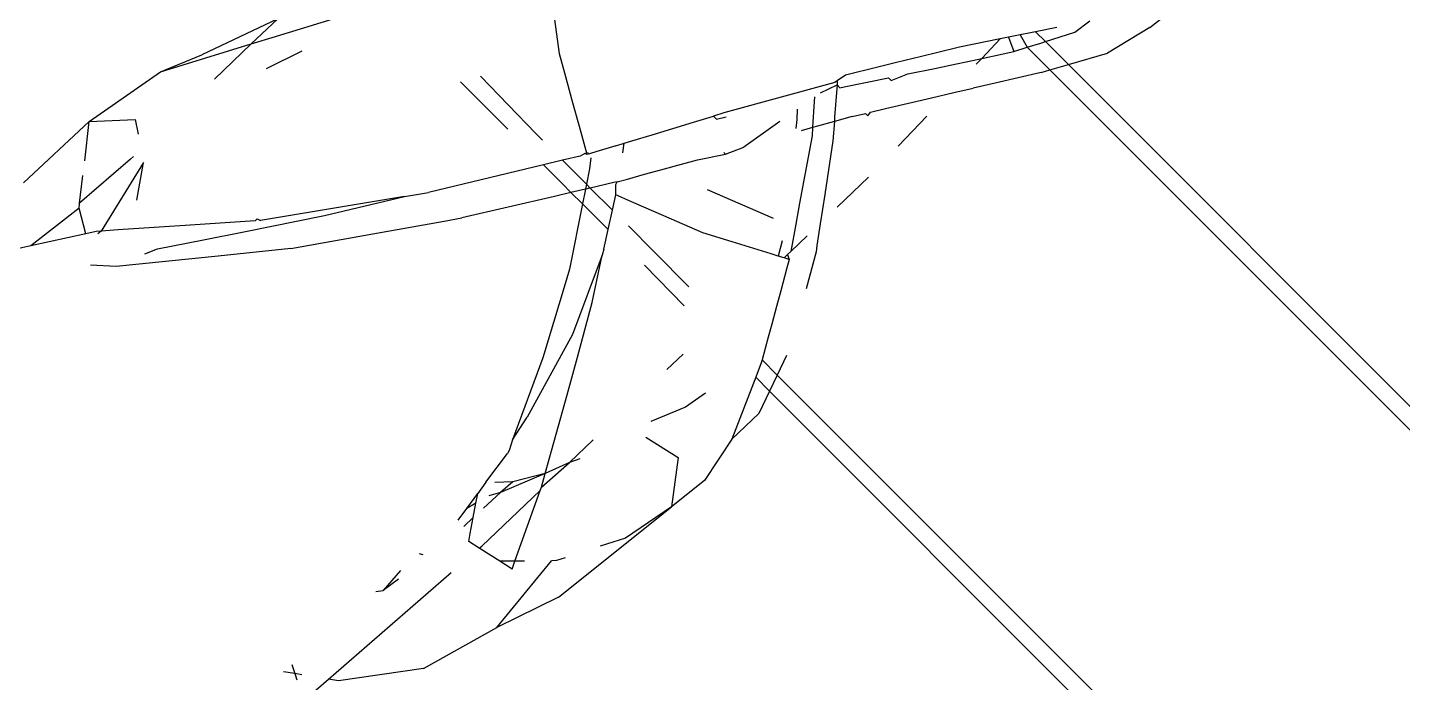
# Model space of a CAD drawing. Header units: inches. Extents: x 3324238 to 135265466, y -1036581 to 20094598.
# Drawn here: x 3354737.682 to 3354738.317, y -519090.368 to -519090.066 of the extents above; entities that cross this region are included whole.
import ezdxf

# ---------------------------------------------------------------- set-up
doc = ezdxf.new("R2010")
doc.units = ezdxf.units.IN
doc.header["$MEASUREMENT"] = 0

msp = doc.modelspace()

# ---------------------------------------------------------------- linework, layer by layer
for p, q in [((3354737.92765, -519090.07814, 0.00267), (3354737.92138, -519090.03015, 0.00267)), ((3354737.79511, -519090.07063, 0.00267), (3354737.84595, -519090.055, 0.00267)), ((3354738.19999, -519090.06603, 0.00267), (3354738.21814, -519090.05177, 0.00267)), ((3354737.79771, -519090.06197, 0.00267), (3354737.76269, -519090.0786, 0.00267)), ((3354737.79771, -519090.06197, 0.00267), (3354737.78555, -519090.07356, 0.00267)), ((3354738.16546, -519090.06814, 0.00267), (3354738.17237, -519090.06295, 0.00267)), ((3354738.14023, -519090.06939, 0.00267), (3354738.13492, -519090.07047, 0.00267)), ((3354738.14503, -519090.06841, 0.00267), (3354738.14023, -519090.06939, 0.00267)), ((3354738.14023, -519090.06939, 0.00267), (3354738.14353, -519090.07511, 0.00267)), ((3354738.14733, -519090.06794, 0.00267), (3354738.14503, -519090.06841, 0.00267)), ((3354738.15717, -519090.06594, 0.00267), (3354738.14733, -519090.06794, 0.00267)), ((3354738.15185, -519090.07246, 0.00267), (3354738.14733, -519090.06794, 0.00267)), ((3354738.15185, -519090.07246, 0.00267), (3354738.16546, -519090.06814, 0.00267)), ((3354738.19999, -519090.06603, 0.00267), (3354738.18056, -519090.07782, 0.00267)), ((3354737.7436, -519090.08642, 0.00267), (3354737.78555, -519090.07356, 0.00267)), ((3354737.78555, -519090.07356, 0.00267), (3354737.76854, -519090.08977, 0.00267)), ((3354737.78555, -519090.07356, 0.00267), (3354737.79511, -519090.07063, 0.00267)), ((3354738.11224, -519090.07509, 0.00267), (3354738.10217, -519090.07753, 0.00267)), ((3354738.13102, -519090.07127, 0.00267), (3354738.11224, -519090.07509, 0.00267)), ((3354738.12247, -519090.08024, 0.00267), (3354738.13102, -519090.07127, 0.00267)), ((3354738.13492, -519090.07047, 0.00267), (3354738.13102, -519090.07127, 0.00267)), ((3354738.13492, -519090.07047, 0.00267), (3354738.13724, -519090.07711, 0.00267)), ((3354738.13724, -519090.07711, 0.00267), (3354738.14353, -519090.07511, 0.00267)), ((3354738.14353, -519090.07511, 0.00267), (3354738.14975, -519090.07313, 0.00267)), ((3354738.15398, -519090.08556, 0.00267), (3354738.14353, -519090.07511, 0.00267)), ((3354738.14975, -519090.07313, 0.00267), (3354738.15185, -519090.07246, 0.00267)), ((3354738.16248, -519090.08309, 0.00267), (3354738.15185, -519090.07246, 0.00267)), ((3354737.7436, -519090.08642, 0.00267), (3354737.76269, -519090.0786, 0.00267)), ((3354737.79257, -519090.0849, 0.00267), (3354737.80893, -519090.07675, 0.00267)), ((3354737.9301, -519090.08698, 0.00267), (3354737.92765, -519090.07814, 0.00267)), ((3354738.08323, -519090.08215, 0.00267), (3354738.07462, -519090.08425, 0.00267)), ((3354738.09466, -519090.07936, 0.00267), (3354738.08323, -519090.08215, 0.00267)), ((3354738.10217, -519090.07753, 0.00267), (3354738.09466, -519090.07936, 0.00267)), ((3354738.10792, -519090.08332, 0.00267), (3354738.11828, -519090.08113, 0.00267)), ((3354738.11828, -519090.08113, 0.00267), (3354738.12247, -519090.08024, 0.00267)), ((3354738.11999, -519090.08284, 0.00267), (3354738.12247, -519090.08024, 0.00267)), ((3354738.12247, -519090.08024, 0.00267), (3354738.13724, -519090.07711, 0.00267)), ((3354738.16248, -519090.08309, 0.00267), (3354738.18056, -519090.07782, 0.00267)), ((3354737.71082, -519090.1093, 0.00267), (3354737.7436, -519090.08642, 0.00267)), ((3354737.89124, -519090.08843, 0.00267), (3354737.91685, -519090.11481, 0.00267)), ((3354737.93391, -519090.1007, 0.00267), (3354737.9301, -519090.08698, 0.00267)), ((3354738.05964, -519090.0879, 0.00267), (3354738.05587, -519090.09057, 0.00267)), ((3354738.05898, -519090.09329, 0.00267), (3354738.07951, -519090.08914, 0.00267)), ((3354738.07462, -519090.08425, 0.00267), (3354738.05964, -519090.0879, 0.00267)), ((3354738.07951, -519090.08914, 0.00267), (3354738.08078, -519090.09041, 0.00267)), ((3354738.08078, -519090.09041, 0.00267), (3354738.08838, -519090.08734, 0.00267)), ((3354738.08838, -519090.08734, 0.00267), (3354738.10083, -519090.08482, 0.00267)), ((3354738.10083, -519090.08482, 0.00267), (3354738.10792, -519090.08332, 0.00267)), ((3354738.14988, -519090.08676, 0.00267), (3354738.12876, -519090.0916, 0.00267)), ((3354738.14988, -519090.08676, 0.00267), (3354738.15398, -519090.08556, 0.00267)), ((3354738.15398, -519090.08556, 0.00267), (3354738.16034, -519090.08371, 0.00267)), ((3354739.41333, -519091.34456, 0.00267), (3354738.15398, -519090.08556, 0.00267)), ((3354738.16034, -519090.08371, 0.00267), (3354738.16248, -519090.08309, 0.00267)), ((3354739.41895, -519091.3392, 0.00267), (3354738.16248, -519090.08309, 0.00267)), ((3354737.882, -519090.09104, 0.00267), (3354737.88666, -519090.0957, 0.00267)), ((3354737.88666, -519090.0957, 0.00267), (3354737.90382, -519090.11285, 0.00267)), ((3354738.05471, -519090.09139, 0.00267), (3354738.00359, -519090.10537, 0.00267)), ((3354738.04816, -519090.09602, 0.00267), (3354738.05574, -519090.09242, 0.00267)), ((3354738.05561, -519090.09414, 0.00267), (3354738.05464, -519090.10735, 0.00267)), ((3354738.05587, -519090.09057, 0.00267), (3354738.05471, -519090.09139, 0.00267)), ((3354738.05574, -519090.09242, 0.00267), (3354738.05561, -519090.09414, 0.00267)), ((3354738.05587, -519090.09057, 0.00267), (3354738.05574, -519090.09242, 0.00267)), ((3354738.05574, -519090.09242, 0.00267), (3354738.05709, -519090.09377, 0.00267)), ((3354738.05709, -519090.09377, 0.00267), (3354738.05898, -519090.09329, 0.00267)), ((3354738.10957, -519090.096, 0.00267), (3354738.11848, -519090.09396, 0.00267)), ((3354738.12876, -519090.0916, 0.00267), (3354738.11848, -519090.09396, 0.00267)), ((3354737.93771, -519090.11439, 0.00267), (3354737.93391, -519090.1007, 0.00267)), ((3354738.04537, -519090.098, 0.00267), (3354738.04464, -519090.10945, 0.00267)), ((3354738.0781, -519090.10338, 0.00267), (3354738.09078, -519090.10041, 0.00267)), ((3354738.09078, -519090.10041, 0.00267), (3354738.09935, -519090.0984, 0.00267)), ((3354738.09935, -519090.0984, 0.00267), (3354738.10957, -519090.096, 0.00267)), ((3354737.71082, -519090.1093, 0.00267), (3354737.73203, -519090.10832, 0.00267)), ((3354737.73203, -519090.10832, 0.00267), (3354737.73334, -519090.11513, 0.00267)), ((3354737.9896, -519090.1096, 0.00267), (3354737.99873, -519090.10684, 0.00267)), ((3354738.00359, -519090.10537, 0.00267), (3354737.99873, -519090.10684, 0.00267)), ((3354737.99873, -519090.10684, 0.00267), (3354738.00015, -519090.10827, 0.00267)), ((3354738.00015, -519090.10827, 0.00267), (3354738.00461, -519090.10713, 0.00267)), ((3354738.03741, -519090.10363, 0.00267), (3354738.03724, -519090.10845, 0.00267)), ((3354738.06279, -519090.10697, 0.00267), (3354738.0545, -519090.10931, 0.00267)), ((3354738.05464, -519090.10735, 0.00267), (3354738.0545, -519090.10931, 0.00267)), ((3354738.06279, -519090.10697, 0.00267), (3354738.06887, -519090.10555, 0.00267)), ((3354738.06887, -519090.10555, 0.00267), (3354738.07002, -519090.1067, 0.00267)), ((3354738.07002, -519090.1067, 0.00267), (3354738.07114, -519090.10501, 0.00267)), ((3354738.07114, -519090.10501, 0.00267), (3354738.0781, -519090.10338, 0.00267)), ((3354738.08395, -519090.12063, 0.00267), (3354738.09716, -519090.10678, 0.00267)), ((3354737.68047, -519090.13763, 0.00267), (3354737.71082, -519090.1093, 0.00267)), ((3354737.70868, -519090.12739, 0.00267), (3354737.71082, -519090.1093, 0.00267)), ((3354737.9405, -519090.12446, 0.00267), (3354737.93771, -519090.11439, 0.00267)), ((3354737.97046, -519090.1154, 0.00267), (3354737.9896, -519090.1096, 0.00267)), ((3354738.02937, -519090.10931, 0.00267), (3354738.01272, -519090.12109, 0.00267)), ((3354738.03724, -519090.10845, 0.00267), (3354738.03681, -519090.11259, 0.00267)), ((3354738.04447, -519090.11214, 0.00267), (3354738.03917, -519090.11363, 0.00267)), ((3354738.04447, -519090.11214, 0.00267), (3354738.04423, -519090.11586, 0.00267)), ((3354738.04464, -519090.10945, 0.00267), (3354738.04447, -519090.11214, 0.00267)), ((3354738.0467, -519090.11151, 0.00267), (3354738.04447, -519090.11214, 0.00267)), ((3354738.0545, -519090.10931, 0.00267), (3354738.0467, -519090.11151, 0.00267)), ((3354738.0545, -519090.10931, 0.00267), (3354738.05385, -519090.11815, 0.00267)), ((3354737.91685, -519090.11481, 0.00267), (3354737.91989, -519090.11794, 0.00267)), ((3354737.95368, -519090.12047, 0.00267), (3354737.94605, -519090.12278, 0.00267)), ((3354737.95368, -519090.12047, 0.00267), (3354737.95748, -519090.11932, 0.00267)), ((3354737.95691, -519090.1237, 0.00267), (3354737.95748, -519090.11932, 0.00267)), ((3354737.95748, -519090.11932, 0.00267), (3354737.96113, -519090.11822, 0.00267)), ((3354737.96113, -519090.11822, 0.00267), (3354737.97046, -519090.1154, 0.00267)), ((3354738.00434, -519090.12434, 0.00267), (3354738.01272, -519090.12109, 0.00267)), ((3354738.04423, -519090.11586, 0.00267), (3354738.0409, -519090.13384, 0.00267)), ((3354738.05385, -519090.11815, 0.00267), (3354738.05007, -519090.14301, 0.00267)), ((3354737.72976, -519090.12675, 0.00267), (3354737.70636, -519090.14702, 0.00267)), ((3354737.73121, -519090.12537, 0.00267), (3354737.72976, -519090.12675, 0.00267)), ((3354737.92914, -519090.12719, 0.00267), (3354737.92029, -519090.12932, 0.00267)), ((3354737.93719, -519090.12526, 0.00267), (3354737.92914, -519090.12719, 0.00267)), ((3354737.92914, -519090.12719, 0.00267), (3354737.93332, -519090.13136, 0.00267)), ((3354737.93936, -519090.1241, 0.00267), (3354737.93719, -519090.12526, 0.00267)), ((3354737.93936, -519090.1241, 0.00267), (3354737.94111, -519090.12366, 0.00267)), ((3354737.9405, -519090.12446, 0.00267), (3354737.93936, -519090.1241, 0.00267)), ((3354737.94605, -519090.12278, 0.00267), (3354737.9405, -519090.12446, 0.00267)), ((3354737.94218, -519090.126, 0.00267), (3354737.94157, -519090.13108, 0.00267)), ((3354737.98403, -519090.12896, 0.00267), (3354737.99142, -519090.12693, 0.00267)), ((3354737.99142, -519090.12693, 0.00267), (3354738.00434, -519090.12434, 0.00267)), ((3354738.00359, -519090.12359, 0.00267), (3354738.00434, -519090.12434, 0.00267)), ((3354737.73586, -519090.12818, 0.00267), (3354737.71623, -519090.15983, 0.00267)), ((3354737.73273, -519090.14553, 0.00267), (3354737.73586, -519090.12818, 0.00267)), ((3354737.92029, -519090.12932, 0.00267), (3354737.89535, -519090.13531, 0.00267)), ((3354737.92029, -519090.12932, 0.00267), (3354737.92905, -519090.13808, 0.00267)), ((3354737.93332, -519090.13136, 0.00267), (3354737.94014, -519090.13819, 0.00267)), ((3354737.94157, -519090.13108, 0.00267), (3354737.94014, -519090.13819, 0.00267)), ((3354737.95901, -519090.13582, 0.00267), (3354737.96688, -519090.13366, 0.00267)), ((3354737.96688, -519090.13366, 0.00267), (3354737.97441, -519090.13159, 0.00267)), ((3354737.97441, -519090.13159, 0.00267), (3354737.98403, -519090.12896, 0.00267)), ((3354737.70636, -519090.14702, 0.00267), (3354737.70787, -519090.13425, 0.00267)), ((3354737.89535, -519090.13531, 0.00267), (3354737.86727, -519090.14205, 0.00267)), ((3354737.92905, -519090.13808, 0.00267), (3354737.93302, -519090.14204, 0.00267)), ((3354737.94014, -519090.13819, 0.00267), (3354737.93968, -519090.1405, 0.00267)), ((3354737.94193, -519090.13998, 0.00267), (3354737.93968, -519090.1405, 0.00267)), ((3354737.94014, -519090.13819, 0.00267), (3354737.94193, -519090.13998, 0.00267)), ((3354737.95275, -519090.13747, 0.00267), (3354737.94193, -519090.13998, 0.00267)), ((3354737.94193, -519090.13998, 0.00267), (3354737.95211, -519090.15015, 0.00267)), ((3354737.95436, -519090.13709, 0.00267), (3354737.95275, -519090.13747, 0.00267)), ((3354737.95366, -519090.14308, 0.00267), (3354737.9537, -519090.13842, 0.00267)), ((3354737.9537, -519090.13842, 0.00267), (3354737.95436, -519090.13709, 0.00267)), ((3354737.95436, -519090.13709, 0.00267), (3354737.95901, -519090.13582, 0.00267)), ((3354738.0409, -519090.13384, 0.00267), (3354738.03848, -519090.14694, 0.00267)), ((3354738.05581, -519090.14875, 0.00267), (3354738.07021, -519090.13502, 0.00267)), ((3354737.85625, -519090.14389, 0.00267), (3354737.78982, -519090.15495, 0.00267)), ((3354737.81937, -519090.15264, 0.00267), (3354737.85625, -519090.14389, 0.00267)), ((3354737.85625, -519090.14389, 0.00267), (3354737.86727, -519090.14205, 0.00267)), ((3354737.92542, -519090.14381, 0.00267), (3354737.88271, -519090.15372, 0.00267)), ((3354737.93302, -519090.14204, 0.00267), (3354737.92542, -519090.14381, 0.00267)), ((3354737.93968, -519090.1405, 0.00267), (3354737.93302, -519090.14204, 0.00267)), ((3354737.93302, -519090.14204, 0.00267), (3354737.93831, -519090.14733, 0.00267)), ((3354737.93968, -519090.1405, 0.00267), (3354737.93831, -519090.14733, 0.00267)), ((3354737.95211, -519090.15015, 0.00267), (3354737.95366, -519090.14308, 0.00267)), ((3354737.96201, -519090.14673, 0.00267), (3354737.95366, -519090.14308, 0.00267)), ((3354737.9958, -519090.14073, 0.00267), (3354738.02633, -519090.15384, 0.00267)), ((3354738.05007, -519090.14301, 0.00267), (3354738.04801, -519090.15656, 0.00267)), ((3354737.7061, -519090.14931, 0.00267), (3354737.68377, -519090.1666, 0.00267)), ((3354737.7061, -519090.14931, 0.00267), (3354737.70636, -519090.14702, 0.00267)), ((3354737.70927, -519090.16102, 0.00267), (3354737.7061, -519090.14931, 0.00267)), ((3354737.78204, -519090.16013, 0.00267), (3354737.81937, -519090.15264, 0.00267)), ((3354737.93831, -519090.14733, 0.00267), (3354737.93228, -519090.17743, 0.00267)), ((3354737.93831, -519090.14733, 0.00267), (3354737.95013, -519090.15915, 0.00267)), ((3354737.95013, -519090.15915, 0.00267), (3354737.95211, -519090.15015, 0.00267)), ((3354737.97587, -519090.15278, 0.00267), (3354737.96201, -519090.14673, 0.00267)), ((3354737.99384, -519090.16062, 0.00267), (3354737.97587, -519090.15278, 0.00267)), ((3354738.03848, -519090.14694, 0.00267), (3354738.03668, -519090.15667, 0.00267)), ((3354737.75735, -519090.1571, 0.00267), (3354737.72419, -519090.1593, 0.00267)), ((3354737.78729, -519090.15512, 0.00267), (3354737.75735, -519090.1571, 0.00267)), ((3354737.78828, -519090.15417, 0.00267), (3354737.78729, -519090.15512, 0.00267)), ((3354737.78828, -519090.15417, 0.00267), (3354737.78982, -519090.15495, 0.00267)), ((3354737.84591, -519090.16028, 0.00267), (3354737.87451, -519090.15518, 0.00267)), ((3354737.87451, -519090.15518, 0.00267), (3354737.88271, -519090.15372, 0.00267)), ((3354737.94814, -519090.16819, 0.00267), (3354737.95013, -519090.15915, 0.00267)), ((3354737.9595, -519090.15737, 0.00267), (3354737.97144, -519090.16937, 0.00267)), ((3354738.03668, -519090.15667, 0.00267), (3354738.03436, -519090.16921, 0.00267)), ((3354738.04801, -519090.15656, 0.00267), (3354738.0465, -519090.16649, 0.00267)), ((3354737.70927, -519090.16102, 0.00267), (3354737.68377, -519090.1666, 0.00267)), ((3354737.71404, -519090.15997, 0.00267), (3354737.70927, -519090.16102, 0.00267)), ((3354737.71623, -519090.15983, 0.00267), (3354737.71404, -519090.15997, 0.00267)), ((3354737.71623, -519090.15983, 0.00267), (3354737.71471, -519090.16115, 0.00267)), ((3354737.72419, -519090.1593, 0.00267), (3354737.71623, -519090.15983, 0.00267)), ((3354737.74233, -519090.16808, 0.00267), (3354737.76348, -519090.16385, 0.00267)), ((3354737.76348, -519090.16385, 0.00267), (3354737.78204, -519090.16013, 0.00267)), ((3354737.8037, -519090.16781, 0.00267), (3354737.84591, -519090.16028, 0.00267)), ((3354738.00736, -519090.16478, 0.00267), (3354737.99384, -519090.16062, 0.00267)), ((3354738.02541, -519090.17033, 0.00267), (3354738.00736, -519090.16478, 0.00267)), ((3354738.03038, -519090.16431, 0.00267), (3354738.02866, -519090.17133, 0.00267)), ((3354738.03436, -519090.16921, 0.00267), (3354738.04197, -519090.16196, 0.00267)), ((3354737.68377, -519090.1666, 0.00267), (3354737.65851, -519090.17213, 0.00267)), ((3354737.77029, -519090.17133, 0.00267), (3354737.72326, -519090.17623, 0.00267)), ((3354737.73642, -519090.17033, 0.00267), (3354737.74233, -519090.16808, 0.00267)), ((3354737.8037, -519090.16781, 0.00267), (3354737.77029, -519090.17133, 0.00267)), ((3354737.94737, -519090.17096, 0.00267), (3354737.93368, -519090.20753, 0.00267)), ((3354737.94273, -519090.1928, 0.00267), (3354737.94737, -519090.17096, 0.00267)), ((3354737.94814, -519090.16819, 0.00267), (3354737.94737, -519090.17096, 0.00267)), ((3354737.97144, -519090.16937, 0.00267), (3354737.98745, -519090.18548, 0.00267)), ((3354738.02866, -519090.17133, 0.00267), (3354738.02541, -519090.17033, 0.00267)), ((3354738.03129, -519090.17214, 0.00267), (3354738.02866, -519090.17133, 0.00267)), ((3354738.03129, -519090.17214, 0.00267), (3354738.03283, -519090.17067, 0.00267)), ((3354738.03436, -519090.16921, 0.00267), (3354738.03283, -519090.17067, 0.00267)), ((3354738.03283, -519090.17067, 0.00267), (3354738.03368, -519090.17287, 0.00267)), ((3354738.04605, -519090.16943, 0.00267), (3354738.04152, -519090.18643, 0.00267)), ((3354738.0465, -519090.16649, 0.00267), (3354738.04605, -519090.16943, 0.00267)), ((3354737.72326, -519090.17623, 0.00267), (3354737.7113, -519090.17548, 0.00267)), ((3354737.93228, -519090.17743, 0.00267), (3354737.9298, -519090.18568, 0.00267)), ((3354737.96693, -519090.17554, 0.00267), (3354737.98527, -519090.19428, 0.00267)), ((3354738.03246, -519090.17738, 0.00267), (3354738.02978, -519090.18735, 0.00267)), ((3354738.03368, -519090.17287, 0.00267), (3354738.03129, -519090.17214, 0.00267)), ((3354738.03368, -519090.17287, 0.00267), (3354738.03246, -519090.17738, 0.00267)), ((3354737.9298, -519090.18568, 0.00267), (3354737.92001, -519090.21822, 0.00267)), ((3354738.02978, -519090.18735, 0.00267), (3354738.02782, -519090.19459, 0.00267)), ((3354737.93597, -519090.2179, 0.00267), (3354737.94273, -519090.1928, 0.00267)), ((3354738.02782, -519090.19459, 0.00267), (3354738.02561, -519090.2028, 0.00267)), ((3354738.02561, -519090.2028, 0.00267), (3354738.02401, -519090.20871, 0.00267)), ((3354737.93368, -519090.20753, 0.00267), (3354737.9128, -519090.24565, 0.00267)), ((3354738.02401, -519090.20871, 0.00267), (3354738.02118, -519090.21921, 0.00267)), ((3354737.92001, -519090.21822, 0.00267), (3354737.90606, -519090.25605, 0.00267)), ((3354737.93127, -519090.23536, 0.00267), (3354737.93597, -519090.2179, 0.00267)), ((3354737.97721, -519090.2237, 0.00267), (3354737.9847, -519090.21656, 0.00267)), ((3354738.0208, -519090.22062, 0.00267), (3354738.01824, -519090.22724, 0.00267)), ((3354738.02118, -519090.21921, 0.00267), (3354738.0208, -519090.22062, 0.00267)), ((3354738.02118, -519090.21921, 0.00267), (3354738.02817, -519090.22619, 0.00267)), ((3354738.03247, -519090.21716, 0.00267), (3354738.02817, -519090.22619, 0.00267)), ((3354738.01824, -519090.22724, 0.00267), (3354738.00723, -519090.25574, 0.00267)), ((3354738.01824, -519090.22724, 0.00267), (3354738.02463, -519090.23363, 0.00267)), ((3354738.02817, -519090.22619, 0.00267), (3354738.02463, -519090.23363, 0.00267)), ((3354738.02817, -519090.22619, 0.00267), (3354739.27693, -519091.4746, 0.00267)), ((3354737.99503, -519090.23453, 0.00267), (3354737.98589, -519090.24106, 0.00267)), ((3354738.02463, -519090.23363, 0.00267), (3354738.0197, -519090.24399, 0.00267)), ((3354738.02463, -519090.23363, 0.00267), (3354739.27131, -519091.47996, 0.00267)), ((3354737.92112, -519090.27159, 0.00267), (3354737.93127, -519090.23536, 0.00267)), ((3354737.98589, -519090.24106, 0.00267), (3354737.96987, -519090.24766, 0.00267)), ((3354737.90606, -519090.25605, 0.00267), (3354737.9128, -519090.24565, 0.00267)), ((3354738.0197, -519090.24399, 0.00267), (3354738.00723, -519090.25574, 0.00267)), ((3354737.90606, -519090.25605, 0.00267), (3354737.9045, -519090.26098, 0.00267)), ((3354737.93237, -519090.26645, 0.00267), (3354737.94328, -519090.25605, 0.00267)), ((3354737.9675, -519090.25487, 0.00267), (3354737.98252, -519090.26423, 0.00267)), ((3354738.00723, -519090.25574, 0.00267), (3354737.9946, -519090.27485, 0.00267)), ((3354737.89378, -519090.27564, 0.00267), (3354737.90372, -519090.2624, 0.00267)), ((3354737.9045, -519090.26098, 0.00267), (3354737.90372, -519090.2624, 0.00267)), ((3354737.91935, -519090.27788, 0.00267), (3354737.93237, -519090.26645, 0.00267)), ((3354737.93237, -519090.26645, 0.00267), (3354737.92112, -519090.27159, 0.00267)), ((3354737.93715, -519090.2648, 0.00267), (3354737.93237, -519090.26645, 0.00267)), ((3354737.98252, -519090.26423, 0.00267), (3354737.97939, -519090.28702, 0.00267)), ((3354737.92112, -519090.27159, 0.00267), (3354737.90051, -519090.28031, 0.00267)), ((3354737.92112, -519090.27159, 0.00267), (3354737.90626, -519090.27548, 0.00267)), ((3354737.91935, -519090.27788, 0.00267), (3354737.92112, -519090.27159, 0.00267)), ((3354737.89378, -519090.27564, 0.00267), (3354737.88998, -519090.28085, 0.00267)), ((3354737.89185, -519090.30508, 0.00267), (3354737.91882, -519090.27937, 0.00267)), ((3354737.90626, -519090.27548, 0.00267), (3354737.89787, -519090.27569, 0.00267)), ((3354737.90626, -519090.27548, 0.00267), (3354737.90051, -519090.28031, 0.00267)), ((3354737.90717, -519090.31198, 0.00267), (3354737.91882, -519090.27937, 0.00267)), ((3354737.91882, -519090.27937, 0.00267), (3354737.91935, -519090.27788, 0.00267)), ((3354737.9946, -519090.27485, 0.00267), (3354737.97939, -519090.28702, 0.00267)), ((3354737.885, -519090.28765, 0.00267), (3354737.88998, -519090.28085, 0.00267)), ((3354737.88915, -519090.28528, 0.00267), (3354737.885, -519090.28765, 0.00267)), ((3354737.88792, -519090.29191, 0.00267), (3354737.88915, -519090.28528, 0.00267)), ((3354737.88915, -519090.28528, 0.00267), (3354737.88998, -519090.28085, 0.00267)), ((3354737.89265, -519090.28755, 0.00267), (3354737.90051, -519090.28031, 0.00267)), ((3354737.90051, -519090.28031, 0.00267), (3354737.89517, -519090.28183, 0.00267)), ((3354737.881, -519090.29314, 0.00267), (3354737.885, -519090.28765, 0.00267)), ((3354737.88355, -519090.29594, 0.00267), (3354737.88792, -519090.29191, 0.00267)), ((3354737.88655, -519090.29925, 0.00267), (3354737.88792, -519090.29191, 0.00267)), ((3354737.92725, -519090.32863, 0.00267), (3354737.97939, -519090.28702, 0.00267)), ((3354737.97939, -519090.28702, 0.00267), (3354737.9581, -519090.30132, 0.00267)), ((3354737.88586, -519090.30299, 0.00267), (3354737.88655, -519090.29925, 0.00267)), ((3354737.89072, -519090.30606, 0.00267), (3354737.88586, -519090.30299, 0.00267)), ((3354737.9581, -519090.30132, 0.00267), (3354737.94651, -519090.30512, 0.00267)), ((3354737.86488, -519090.30906, 0.00267), (3354737.86307, -519090.30866, 0.00267)), ((3354737.89072, -519090.30606, 0.00267), (3354737.89185, -519090.30508, 0.00267)), ((3354737.90023, -519090.31207, 0.00267), (3354737.89072, -519090.30606, 0.00267)), ((3354737.93028, -519090.31045, 0.00267), (3354737.9263, -519090.31176, 0.00267)), ((3354737.82113, -519090.36635, 0.00267), (3354737.87779, -519090.31727, 0.00267)), ((3354737.85431, -519090.31626, 0.00267), (3354737.84634, -519090.3255, 0.00267)), ((3354737.89887, -519090.3426, 0.00267), (3354737.924, -519090.31178, 0.00267)), ((3354737.90717, -519090.31198, 0.00267), (3354737.90023, -519090.31207, 0.00267)), ((3354737.90587, -519090.31563, 0.00267), (3354737.90023, -519090.31207, 0.00267)), ((3354737.90587, -519090.31563, 0.00267), (3354737.90717, -519090.31198, 0.00267)), ((3354737.91161, -519090.31193, 0.00267), (3354737.90717, -519090.31198, 0.00267)), ((3354737.9263, -519090.31176, 0.00267), (3354737.924, -519090.31178, 0.00267)), ((3354737.8535, -519090.3203, 0.00267), (3354737.84634, -519090.3255, 0.00267)), ((3354737.84301, -519090.32605, 0.00267), (3354737.84634, -519090.3255, 0.00267)), ((3354737.92725, -519090.32863, 0.00267), (3354737.89887, -519090.3426, 0.00267)), ((3354737.86499, -519090.36141, 0.00267), (3354737.89887, -519090.3426, 0.00267)), ((3354737.80418, -519090.35969, 0.00267), (3354737.80557, -519090.3638, 0.00267)), ((3354737.86499, -519090.36141, 0.00267), (3354737.82584, -519090.36712, 0.00267)), ((3354737.80557, -519090.3638, 0.00267), (3354737.80041, -519090.36295, 0.00267)), ((3354737.80891, -519090.36435, 0.00267), (3354737.80557, -519090.3638, 0.00267)), ((3354737.80557, -519090.3638, 0.00267), (3354737.80655, -519090.36668, 0.00267)), ((3354737.80978, -519090.37619, 0.00267), (3354737.82113, -519090.36635, 0.00267)), ((3354737.82584, -519090.36712, 0.00267), (3354737.82113, -519090.36635, 0.00267))]:
    msp.add_line(p, q)

doc.saveas('drawing.dxf')
